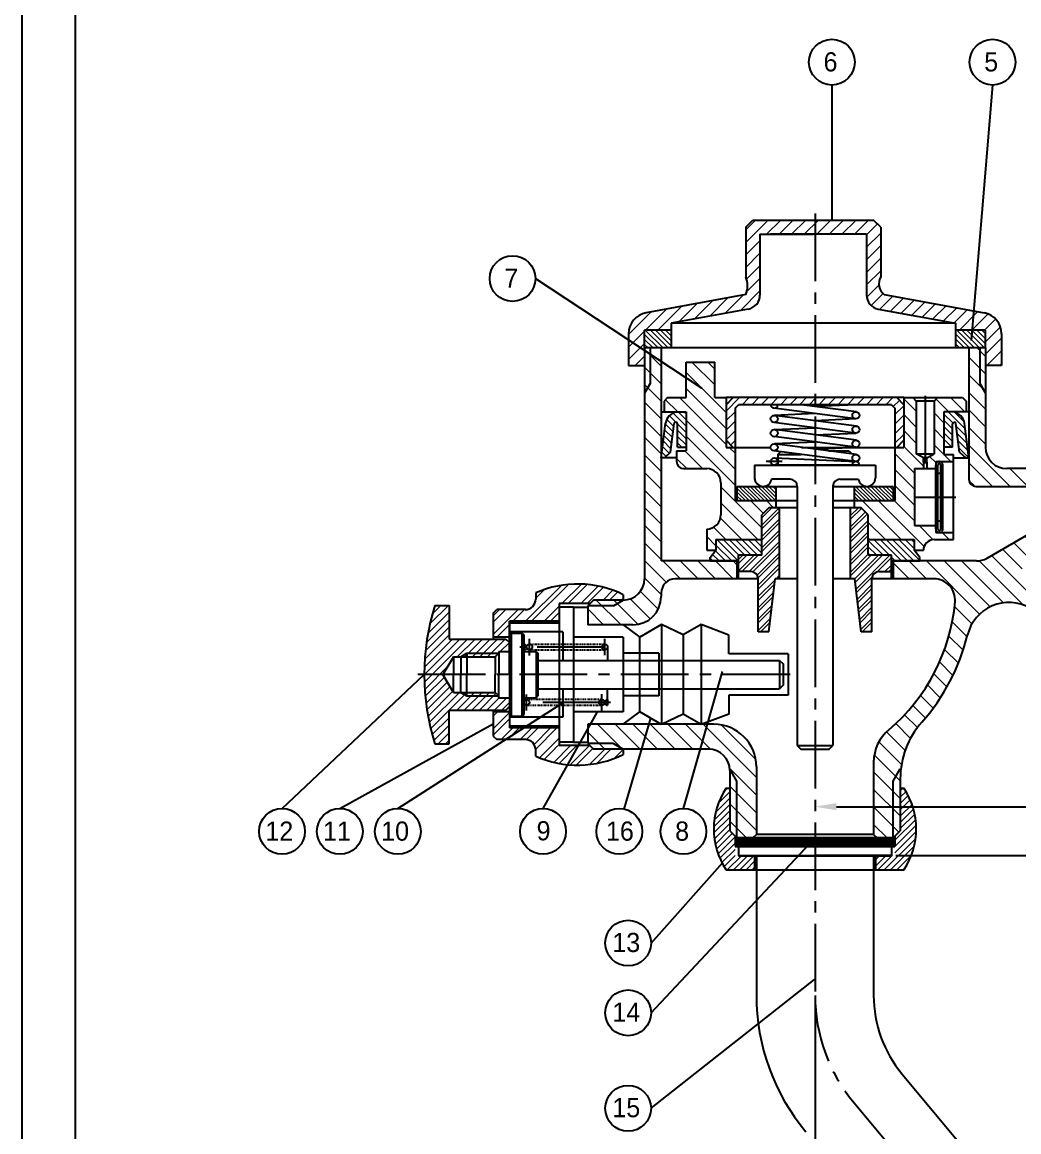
# Model space of a CAD drawing. Header units: millimetres. Extents: x 409 to 1480, y -88 to 334.
# Drawn here: x 1060.4 to 1200.7, y 94.2 to 250.5 of the extents above; entities that cross this region are included whole.
import ezdxf

# ---------------------------------------------------------------- set-up
doc = ezdxf.new("R2010")
doc.units = ezdxf.units.MM
doc.header["$LTSCALE"] = 0.5
for name, pattern in [('CENTER2', [28.575, 19.05, -3.175, 3.175, -3.175]), ('CENTERX2', [4, 2.5, -0.5, 0.5, -0.5]), ('PHANTOM', [2.5, 1.25, -0.25, 0.25, -0.25, 0.25, -0.25]), ('PHANTOM2', [1.25, 0.625, -0.125, 0.125, -0.125, 0.125, -0.125])]:
    doc.linetypes.add(name, pattern=pattern)
for name, color, linetype in [('2', 2, 'Continuous'), ('C', 1, 'CENTERX2'), ('CEN', 1, 'CENTER2'), ('DIM', 3, 'Continuous'), ('LINE', 3, 'Continuous'), ('P', 6, 'PHANTOM2'), ('PHANTOM', 3, 'PHANTOM')]:
    doc.layers.add(name, color=color, linetype=linetype)
doc.layers.add('Hatch', color=2, linetype='Continuous', lineweight=13)
doc.styles.get("Standard").update_dxf_attribs({"font": 'Gulim.ttf'})
doc.dimstyles.new('ISO-25', dxfattribs={"dimtxt": 2.5, "dimasz": 2.5, "dimexe": 1.25, "dimexo": 0.625, "dimtad": 1, "dimdec": 1, "dimtxsty": 'Standard', "dimcen": 0, "dimclrd": 2, "dimclre": 2, "dimclrt": 2, "dimadec": 0, "dimazin": 0, "dimtfac": 1, "dimtdec": 1, "dimtofl": 0, "dimtmove": 0, "dimatfit": 3, "dimfxl": 0, "dimarcsym": 0})

# ---------------------------------------------------------------- blocks, each defined once
blk = doc.blocks.new('*D13')
at = {"color": 2, "lineweight": -2}
for p, q in [((1183.41, 133.12), (1248.29, 133.12)), ((1247.04, 130.62), (1247.04, -4.39)), ((1210.91, -6.89), (1248.29, -6.89))]:
    blk.add_line(p, q, dxfattribs=at)
at = {"color": 2}
for points in [[(1246.62, 130.62), (1247.45, 130.62), (1247.04, 133.12)], [(1246.62, -4.39), (1247.45, -4.39), (1247.04, -6.89)]]:
    blk.add_solid(points, dxfattribs=at)
at = {"layer": 'Defpoints', "color": 0}
for p in [(1182.79, 133.12), (1210.29, -6.89), (1247.04, -6.89)]:
    blk.add_point(p, dxfattribs=at)
at = {"color": 2, "insert": (1245.13, 63.12), "char_height": 2.5, "attachment_point": 5, "rotation": 90}
blk.add_mtext('140', dxfattribs=at)
blk = doc.blocks.new('*D14')
at = {"color": 2, "lineweight": -2}
for p, q in [((1172.04, 112.81), (1172.04, -8.14)), ((1202.04, -6.27), (1202.04, -5.64)), ((1174.54, -6.89), (1199.54, -6.89))]:
    blk.add_line(p, q, dxfattribs=at)
at = {"color": 2}
for points in [[(1174.54, -6.48), (1174.54, -7.31), (1172.04, -6.89)], [(1199.54, -6.48), (1199.54, -7.31), (1202.04, -6.89)]]:
    blk.add_solid(points, dxfattribs=at)
at = {"layer": 'Defpoints', "color": 0}
for p in [(1172.04, 113.44), (1202.04, -6.89), (1202.04, -6.89)]:
    blk.add_point(p, dxfattribs=at)
at = {"color": 2, "insert": (1187.04, -4.99), "char_height": 2.5, "attachment_point": 5}
blk.add_mtext('30', dxfattribs=at)
blk = doc.blocks.new('ggrg55')
for p, q in [((1114.53, 129.67), (1112.53, 129.67)), ((1112.53, 129.67), (1112.53, 110.67)), ((1114.53, 129.67), (1114.53, 110.67)), ((1112.53, 127.42), (1105.53, 127.42)), ((1105.53, 127.42), (1105.53, 112.92)), ((1121.53, 125.42), (1114.53, 125.42)), ((1121.53, 125.42), (1121.53, 114.92)), ((1126.53, 123.17), (1121.53, 123.17)), ((1126.53, 123.17), (1126.53, 117.17)), ((1126.53, 117.17), (1121.53, 117.17)), ((1121.53, 114.92), (1114.53, 114.92)), ((1112.53, 112.92), (1105.53, 112.92)), ((1114.53, 110.67), (1112.53, 110.67))]:
    blk.add_line(p, q)

msp = doc.modelspace()

# ---------------------------------------------------------------- hatches: boundary and pattern name
h = msp.add_hatch()
h.set_pattern_fill('STEEL', color=5, scale=0.1, style=0)
h.set_pattern_definition([(45, (540.69503, -16.31776), (-0.2245064, 0.2245064), []), (45, (540.69503, -16.159), (-0.2245064, 0.2245064), [])])
h.paths.add_polyline_path([(1172.036, 134.402), (1172.036, 135.608), (1161.286, 135.608), (1160.786, 135.608), (1160.786, 134.408)])
h.paths.add_polyline_path([(1183.286, 134.396), (1183.286, 135.608), (1172.036, 135.608), (1172.036, 134.402)])
at = {"layer": 'Hatch'}
h = msp.add_hatch(dxfattribs=at)
h.set_pattern_fill('ANSI31', color=256, scale=10, style=0)
h.set_pattern_definition([(45, (1067.3694, -41.6247), (-0.8838835, 0.8838835), [])])
h.paths.add_polyline_path([(1162.644, 210.082, 0.3624646), (1164.286, 212.05), (1164.286, 220.608), (1171.786, 220.608), (1172.036, 220.608), (1172.036, 222.608), (1163.286, 222.608), (1162.286, 221.608), (1162.286, 214.608, -0.2), (1162.286, 212.108), (1148.25, 209.556, 0.3624646), (1145.786, 206.604), (1145.786, 202.108), (1148.036, 202.108), (1148.036, 204.608), (1148.036, 207.108), (1151.786, 207.108), (1151.786, 208.108)])
h.paths.add_polyline_path([(1181.786, 212.108, -0.3866069), (1181.286, 214.608), (1181.286, 221.608), (1180.286, 222.608), (1172.036, 222.608), (1172.036, 220.608), (1177.786, 220.608), (1179.286, 220.608), (1179.286, 212.05, 0.3624646), (1180.929, 210.082), (1191.786, 208.108), (1191.786, 207.108), (1196.036, 207.108), (1196.036, 204.608), (1196.036, 202.108), (1198.286, 202.108), (1198.286, 206.604, 0.3624646), (1195.823, 209.556)])
h = msp.add_hatch(dxfattribs=at)
h.set_pattern_fill('ANSI31', color=5, scale=4, angle=90, style=0)
h.set_pattern_definition([(135, (1067.3694, -41.6247), (-0.3535534, -0.3535534), [])])
h.paths.add_polyline_path([(1151.786, 204.608), (1151.786, 207.108), (1148.036, 207.108), (1148.036, 204.608)])
h.paths.add_polyline_path([(1191.786, 204.608), (1196.036, 204.608), (1196.036, 207.108), (1191.786, 207.108)])
h = msp.add_hatch(dxfattribs=at)
h.set_pattern_fill('ANSI31', color=2, scale=14, angle=90, style=0)
h.set_pattern_definition([(135, (1067.3694, -41.6247), (-1.237437, -1.237437), [])])
h.paths.add_polyline_path([(1148.836, 204.608), (1148.036, 204.608), (1148.036, 198.222), (1148.836, 199.608)], flags=16)
h.paths.add_polyline_path([(1150.386, 204.608), (1148.836, 204.608), (1148.836, 199.608), (1148.036, 198.222), (1148.036, 172.108, -0.4142136), (1145.036, 169.108), (1143.651, 168.308), (1140.036, 168.308), (1140.036, 165.608), (1146.386, 165.608, 0.4142136), (1150.386, 169.608), (1150.386, 170.108, -0.4142136), (1152.386, 172.108), (1161.036, 172.108), (1161.036, 174.308), (1161.036, 174.608), (1150.386, 174.608)])
h.paths.add_polyline_path([(1145.036, 169.108), (1140.836, 169.108), (1140.036, 168.308), (1143.651, 168.308)], flags=16)
h.paths.add_polyline_path([(1157.786, 151.608), (1140.036, 151.608), (1140.036, 148.908), (1143.651, 148.908), (1145.036, 148.108), (1157.036, 148.108, -0.3899693), (1160.026, 145.358), (1161.036, 143.608), (1161.036, 135.608), (1163.286, 135.608), (1163.786, 136.108), (1163.786, 145.608, 0.4142136)])
h.paths.add_polyline_path([(1143.651, 148.908), (1140.036, 148.908), (1140.836, 148.108), (1145.036, 148.108)], flags=16)
h.paths.add_polyline_path([(1161.036, 143.608), (1160.026, 145.358, -0.0208727), (1160.036, 145.108), (1160.036, 136.608), (1161.036, 135.608)], flags=16)
h.paths.add_polyline_path([(1184.036, 143.932, -0.1831517), (1187.051, 151.886, 0.1215643), (1193.5, 164.195, -0.4968168), (1202.279, 167.989, 0.2527259), (1230.78, 167.441, -0.1195351), (1233.529, 168.108), (1239.359, 168.108), (1241.036, 169.108), (1261.036, 169.108), (1261.036, 171.608), (1260.536, 172.108), (1256.036, 172.108, -0.4142136), (1255.536, 171.608), (1234.643, 171.608, 0.1392377), (1231.49, 170.712, -0.2836076), (1202.615, 170.693, -0.5679182), (1202.689, 175.845), (1208.51, 179.206, -0.1316525), (1210.01, 179.608), (1211.536, 179.608), (1211.536, 182.108), (1209.34, 182.108, 0.1316525), (1207.84, 181.706), (1196.242, 175.01, -0.1316525), (1194.742, 174.608), (1183.036, 174.608), (1183.036, 172.108), (1188.751, 172.108, -0.4393969), (1191.74, 168.853, -0.1988262), (1182.419, 150.849, 0.2210683), (1180.286, 146.262), (1180.286, 136.108), (1180.786, 135.608), (1183.036, 135.608), (1184.036, 136.608)])
h.paths.add_polyline_path([(1195.236, 204.608), (1193.686, 204.608), (1193.686, 186.108, 0.4142136), (1194.686, 185.108), (1202.536, 185.108, 0.2775459), (1207.836, 188.296), (1207.836, 195.395, -0.671638), (1208.536, 197.108), (1206.036, 197.108), (1205.536, 196.608), (1205.536, 190.608, -0.4142136), (1202.536, 187.608), (1199.036, 187.608, -0.4142136), (1196.036, 190.608), (1196.036, 198.222), (1195.236, 199.608)])
h.paths.add_polyline_path([(1196.036, 204.608), (1195.236, 204.608), (1195.236, 199.608), (1196.036, 198.222)])
h.paths.add_polyline_path([(1208.517, 190.627), (1208.036, 191.108), (1208.036, 195.108), (1208.536, 195.108), (1208.536, 195.109, -0.1964313), (1207.836, 195.395), (1207.836, 188.296, 0.1022707)])
h.paths.add_polyline_path([(1226.236, 195.395, -0.1964313), (1225.536, 195.109), (1225.536, 195.108), (1226.036, 195.108), (1226.036, 191.108), (1225.536, 190.608), (1225.536, 185.108, -0.018969), (1225.528, 184.881), (1226.236, 186.108)], flags=16)
h.paths.add_polyline_path([(1261.036, 188.108), (1241.036, 188.108), (1239.359, 189.108), (1232.536, 189.108, -0.4142136), (1228.536, 193.108), (1228.536, 196.608), (1228.036, 197.108), (1225.536, 197.108, -0.671638), (1226.236, 195.395), (1226.236, 186.108), (1225.528, 184.881, -0.3921633), (1222.536, 182.108), (1222.536, 179.608), (1224.036, 179.608, 0.3178372), (1229.693, 183.608, -0.3178372), (1232.522, 185.608), (1255.536, 185.608, -0.4142136), (1256.036, 185.108), (1260.536, 185.108), (1261.036, 185.608)])
h.paths.add_polyline_path([(1260.036, 189.108), (1239.359, 189.108), (1241.036, 188.108), (1261.036, 188.108)], flags=17)
h.paths.add_polyline_path([(1261.036, 169.108), (1241.036, 169.108), (1239.359, 168.108), (1260.036, 168.108)])
h = msp.add_hatch(dxfattribs=at)
h.set_pattern_fill('ANSI31', color=256, scale=0.5, angle=90, style=0)
h.set_pattern_definition([(135, (540.695, -16.3178), (-1.122532, -1.122532), [])])
h.paths.add_polyline_path([(1157.911, 197.608), (1157.911, 202.608), (1153.911, 202.608), (1153.911, 197.608), (1151.286, 197.608), (1150.786, 197.108), (1150.786, 195.608), (1150.833, 195.608), (1153.886, 195.608), (1153.886, 190.108), (1152.536, 190.108), (1152.536, 188.608, 0.4142136), (1153.536, 187.608), (1156.786, 187.608, -0.4142136), (1158.786, 185.608), (1158.786, 181.108, -0.4142136), (1156.786, 179.108), (1156.786, 176.108), (1158.086, 176.108), (1158.086, 177.608), (1164.536, 177.608), (1164.536, 181.108), (1165.536, 182.108), (1166.536, 182.108), (1166.536, 183.108), (1160.786, 183.108), (1160.786, 190.608), (1159.536, 190.608), (1159.536, 197.608)])
h.paths.add_polyline_path([(1186.036, 187.608), (1187.286, 187.608), (1187.286, 188.507), (1187.286, 189.108), (1186.286, 189.709), (1186.286, 197.108), (1185.786, 197.608), (1184.536, 197.608), (1184.536, 190.608), (1183.286, 190.608), (1183.286, 183.108), (1177.536, 183.108), (1177.536, 182.108), (1178.536, 182.108), (1179.536, 181.108), (1179.536, 177.608), (1185.986, 177.608), (1185.986, 176.108), (1187.286, 176.108, -0.4142136), (1188.786, 177.608), (1191.536, 177.608), (1191.536, 178.608), (1189.036, 178.608), (1189.036, 179.108), (1189.036, 179.608), (1186.036, 179.608)])
h.paths.add_polyline_path([(1190.186, 195.608), (1193.286, 195.608), (1193.286, 197.108), (1192.786, 197.608), (1189.286, 197.608), (1188.786, 197.108), (1188.786, 189.709), (1187.786, 189.108), (1187.786, 188.507), (1187.786, 187.608), (1189.036, 187.608), (1189.036, 188.108), (1189.036, 188.608), (1191.536, 188.608), (1191.536, 189.608), (1190.186, 189.608)])
h = msp.add_hatch(dxfattribs=at)
h.set_pattern_fill('ANSI31', color=256, scale=0.3, style=0)
h.set_pattern_definition([(45, (540.695, -16.3178), (-0.6735192, 0.6735192), [])])
h.paths.add_polyline_path([(1159.536, 191.608), (1160.536, 190.608), (1160.786, 190.608), (1160.786, 196.108), (1161.286, 196.608), (1172.036, 196.608), (1172.036, 197.608), (1160.536, 197.608), (1159.536, 196.608)])
h.paths.add_polyline_path([(1172.036, 197.608), (1172.036, 196.608), (1182.786, 196.608), (1183.286, 196.108), (1183.286, 190.608), (1183.536, 190.608), (1184.536, 191.608), (1184.536, 196.608), (1183.536, 197.608)])
h = msp.add_hatch(dxfattribs=at)
h.set_pattern_fill('ANSI31', color=5, scale=5, angle=90, style=0)
h.set_pattern_definition([(135, (1067.3694, -41.6247), (-0.4419417, -0.4419417), [])])
h.paths.add_polyline_path([(1153.886, 194.108), (1153.886, 195.608), (1152.536, 195.608, 0.3037131), (1150.984, 194.015), (1150.525, 190.277), (1151.713, 190.04), (1152.197, 193.971, -0.8322833), (1152.686, 193.923), (1152.686, 190.651), (1153.886, 190.651)])
h.paths.add_polyline_path([(1151.698, 189.916), (1151.713, 190.04), (1150.525, 190.277), (1150.386, 189.151), (1150.833, 189.151)])
h.paths.add_polyline_path([(1193.089, 194.015, 0.3037131), (1191.536, 195.608), (1190.186, 195.608), (1190.186, 190.651), (1191.386, 190.651), (1191.386, 193.923, -0.8322833), (1191.876, 193.971), (1192.375, 189.916), (1193.24, 189.151), (1193.686, 189.151)])
h = msp.add_hatch(dxfattribs=at)
h.set_pattern_fill('ANSI31', color=5, scale=3, angle=90, style=0)
h.set_pattern_definition([(135, (1082.75745, -25.3694), (-0.26516504, -0.26516504), [])])
h.paths.add_polyline_path([(1161.036, 185.108), (1161.036, 183.108), (1166.536, 183.108), (1166.536, 185.108)])
h.paths.add_polyline_path([(1183.036, 183.108), (1183.036, 185.108), (1177.536, 185.108), (1177.536, 183.108)])
h = msp.add_hatch(dxfattribs=at)
h.set_pattern_fill('ANSI32', color=256, scale=3, style=0)
h.set_pattern_definition([(45, (1067.3694, -41.6247), (-0.795495, 0.795495), []), (45, (1067.8997, -41.6247), (-0.795495, 0.795495), [])])
h.paths.add_polyline_path([(1177.036, 172.108), (1177.654, 172.108), (1178.536, 164.608), (1180.036, 164.608), (1180.036, 172.108, -0.4142136), (1181.036, 173.108), (1182.786, 173.108), (1182.786, 175.408), (1179.536, 175.408), (1179.536, 181.108), (1178.536, 182.108), (1177.036, 182.108)])
h.paths.add_polyline_path([(1164.536, 175.408), (1161.286, 175.408), (1161.286, 173.108), (1163.036, 173.108, -0.4142136), (1164.036, 172.108), (1164.036, 164.608), (1165.536, 164.608), (1166.419, 172.108), (1167.036, 172.108), (1167.036, 182.108), (1165.536, 182.108), (1164.536, 181.108)])
h = msp.add_hatch(dxfattribs=at)
h.set_pattern_fill('ANSI31', color=5, scale=5, angle=90, style=0)
h.set_pattern_definition([(135, (1082.75745, -25.3694), (-0.4419417, -0.4419417), [])])
h.paths.add_polyline_path([(1158.086, 177.608), (1158.086, 176.108), (1157.286, 175.108), (1157.286, 174.608), (1161.286, 174.608), (1161.286, 175.408), (1164.536, 175.408), (1164.536, 177.608)])
h.paths.add_polyline_path([(1179.536, 177.608), (1179.536, 175.408), (1182.786, 175.408), (1182.786, 174.608), (1186.786, 174.608), (1186.786, 175.108), (1185.986, 176.108), (1185.986, 177.608)])
h = msp.add_hatch(dxfattribs=at)
h.set_pattern_fill('ANSI32', color=256, scale=5, style=0)
h.set_pattern_definition([(45, (1069.3694, -41.6247), (-1.325825, 1.325825), []), (45, (1070.2533, -41.6247), (-1.325825, 1.325825), [])])
h.paths.add_polyline_path([(1136.036, 168.608), (1140.336, 168.608), (1140.836, 169.108), (1145.036, 169.108), (1145.036, 169.858, 0.2230519), (1132.736, 170.108), (1132.736, 169.249, -0.3826758), (1131.399, 167.758), (1127.236, 167.758), (1126.736, 167.258), (1126.736, 166.191), (1129.036, 165.65), (1129.036, 166.108), (1136.036, 166.108)])
h.paths.add_polyline_path([(1129.036, 165.65), (1126.736, 166.191), (1126.736, 163.858), (1129.036, 163.858)])
h.paths.add_polyline_path([(1129.036, 153.358), (1126.736, 153.358), (1126.736, 149.958), (1126.84, 149.855), (1130.074, 151.108), (1129.036, 151.108)])
h.paths.add_polyline_path([(1130.373, 151.108), (1130.074, 151.108), (1126.84, 149.855), (1127.236, 149.458), (1127.677, 149.458)])
h.paths.add_polyline_path([(1136.036, 151.108), (1130.373, 151.108), (1127.677, 149.458), (1131.399, 149.458, -0.3826758), (1132.736, 147.967), (1132.736, 147.108, 0.0119988), (1133.378, 146.841), (1136.036, 148.594)])
h.paths.add_polyline_path([(1141.073, 148.108), (1140.836, 148.108), (1140.339, 148.606), (1136.05, 148.604), (1133.378, 146.841, 0.1167387), (1139.982, 145.922)])
h.paths.add_polyline_path([(1145.036, 148.108), (1141.073, 148.108), (1139.982, 145.922, 0.0915026), (1145.036, 147.358)])
h = msp.add_hatch(dxfattribs=at)
h.set_pattern_fill('ANSI31', color=256, scale=6, style=0)
h.set_pattern_definition([(45, (1084.75745, -25.3694), (-0.53033, 0.53033), [])])
h.paths.add_polyline_path([(1120.536, 163.608), (1120.536, 168.358), (1118.533, 168.358, 0.0763208), (1117.036, 158.608), (1119.668, 158.608), (1121.17, 161.108), (1122.17, 161.108), (1123.036, 161.608), (1127.536, 161.608), (1127.536, 161.858), (1129.036, 161.858), (1129.036, 163.108), (1128.536, 163.608)])
h.paths.add_polyline_path([(1120.536, 153.608), (1128.536, 153.608), (1129.036, 154.108), (1129.036, 155.358), (1127.536, 155.358), (1127.536, 155.608), (1123.036, 155.608), (1122.17, 156.108), (1121.17, 156.108), (1119.668, 158.608), (1117.036, 158.608, 0.0763208), (1118.533, 148.858), (1120.536, 148.858)])
h.paths.add_polyline_path([(1123.036, 155.608), (1123.036, 156.108), (1122.17, 156.108)], flags=16)
h.paths.add_polyline_path([(1127.536, 155.608), (1127.036, 156.108), (1123.036, 156.108), (1123.036, 155.608)], flags=16)
h.paths.add_polyline_path([(1123.036, 161.608), (1123.036, 161.108), (1127.036, 161.108), (1127.536, 161.608)], flags=16)
h.paths.add_polyline_path([(1123.036, 161.608), (1122.17, 161.108), (1123.036, 161.108)], flags=16)
h = msp.add_hatch(dxfattribs=at)
h.set_pattern_fill('ANSI31', color=256, scale=5, style=0)
h.set_pattern_definition([(45, (1067.3694, -41.6247), (-0.4419417, 0.4419417), [])])
h.paths.add_polyline_path([(1160.036, 142.623), (1159.536, 142.623, 0.2862217), (1159.172, 131.707), (1160.958, 133.123), (1160.786, 133.123), (1160.786, 135.858), (1160.036, 136.608)])
h.paths.add_polyline_path([(1163.536, 133.108), (1161.286, 133.108), (1161.286, 133.123), (1160.958, 133.123), (1159.172, 131.707, 0.0166736), (1159.536, 131.123), (1163.536, 131.123)])
h.paths.add_polyline_path([(1185.799, 140.009), (1184.036, 140.009), (1184.036, 136.608), (1183.286, 135.858), (1183.286, 133.123), (1182.786, 133.123), (1182.786, 133.108), (1180.536, 133.108), (1180.536, 131.123), (1184.536, 131.123, 0.2287605)])
h.paths.add_polyline_path([(1184.536, 142.623), (1184.036, 142.623), (1184.036, 140.009), (1185.799, 140.009, 0.0706673)])

# ---------------------------------------------------------------- linework, layer by layer
for p, q in [((1162.286, 221.608), (1163.286, 222.608)), ((1163.286, 222.608), (1180.286, 222.608)), ((1181.286, 221.608), (1180.286, 222.608)), ((1162.286, 221.608), (1162.286, 214.608)), ((1164.286, 220.608), (1164.286, 212.05)), ((1164.286, 220.608), (1171.786, 220.608)), ((1177.786, 220.608), (1165.786, 220.608)), ((1179.286, 220.608), (1171.786, 220.608)), ((1179.286, 220.608), (1179.286, 212.05)), ((1181.286, 221.608), (1181.286, 214.608)), ((1162.286, 212.108), (1148.25, 209.556)), ((1181.786, 212.108), (1195.823, 209.556)), ((1162.644, 210.082), (1151.786, 208.108)), ((1180.929, 210.082), (1191.786, 208.108)), ((1191.786, 208.108), (1151.786, 208.108)), ((1151.786, 208.108), (1151.786, 207.108)), ((1191.786, 208.108), (1191.786, 207.108)), ((1145.786, 206.604), (1145.786, 202.108)), ((1151.786, 207.108), (1148.036, 207.108)), ((1148.036, 204.608), (1148.036, 207.108)), ((1151.786, 207.108), (1151.786, 204.608)), ((1196.036, 207.108), (1191.786, 207.108)), ((1191.786, 207.108), (1191.786, 204.608)), ((1196.036, 204.608), (1196.036, 207.108)), ((1198.286, 206.604), (1198.286, 202.108)), ((1148.036, 204.608), (1148.036, 172.108)), ((1196.036, 204.608), (1148.036, 204.608)), ((1196.036, 204.608), (1196.036, 190.608)), ((1145.786, 202.108), (1148.036, 202.108)), ((1153.911, 202.608), (1157.911, 202.608)), ((1153.911, 197.608), (1153.911, 202.608)), ((1157.911, 197.608), (1157.911, 202.608)), ((1198.286, 202.108), (1196.036, 202.108)), ((1151.286, 197.608), (1150.786, 197.108)), ((1150.786, 197.108), (1150.786, 195.608)), ((1151.286, 197.608), (1153.911, 197.608)), ((1157.911, 197.608), (1159.536, 197.608)), ((1159.536, 197.608), (1159.536, 190.608)), ((1184.536, 197.608), (1159.536, 197.608)), ((1160.536, 197.608), (1159.536, 196.608)), ((1183.536, 197.608), (1184.536, 196.608)), ((1184.536, 197.608), (1192.786, 197.608)), ((1184.536, 197.608), (1184.536, 190.608)), ((1185.786, 197.608), (1186.286, 197.108)), ((1186.286, 197.108), (1186.286, 189.709)), ((1188.786, 197.108), (1186.286, 197.108)), ((1189.286, 197.608), (1188.786, 197.108)), ((1188.786, 197.108), (1188.786, 189.709)), ((1192.786, 197.608), (1193.286, 197.108)), ((1193.286, 197.108), (1193.286, 195.608)), ((1150.386, 195.608), (1150.833, 195.608)), ((1150.786, 195.608), (1153.886, 195.608)), ((1153.886, 195.608), (1153.886, 190.108)), ((1160.786, 196.108), (1161.286, 196.608)), ((1160.786, 196.108), (1160.786, 190.608)), ((1182.786, 196.608), (1161.286, 196.608)), ((1177.722, 194.612), (1166.222, 196.112)), ((1172.052, 195.352), (1166.351, 195.104)), ((1177.851, 195.604), (1170.152, 196.608)), ((1177.786, 196.608), (1172.073, 196.357)), ((1182.786, 196.608), (1183.286, 196.108)), ((1183.286, 196.108), (1183.286, 190.608)), ((1190.186, 195.608), (1190.186, 189.608)), ((1193.286, 195.608), (1190.186, 195.608)), ((1193.686, 195.608), (1193.24, 195.608)), ((1150.386, 189.151), (1150.984, 194.015)), ((1151.698, 189.916), (1152.197, 193.971)), ((1152.686, 190.651), (1152.686, 193.923)), ((1153.886, 194.108), (1153.886, 190.108)), ((1177.722, 192.612), (1166.222, 194.112)), ((1177.851, 193.604), (1166.351, 195.104)), ((1177.786, 194.608), (1172.061, 194.359)), ((1191.386, 190.651), (1191.386, 193.923)), ((1192.375, 189.916), (1191.876, 193.971)), ((1193.686, 189.151), (1193.089, 194.015)), ((1166.351, 193.104), (1172.052, 193.352)), ((1177.851, 191.604), (1166.351, 193.104)), ((1172.073, 192.357), (1177.786, 192.608)), ((1152.686, 190.651), (1153.886, 190.651)), ((1160.536, 190.608), (1159.536, 191.608)), ((1177.722, 190.612), (1166.222, 192.112)), ((1172.032, 191.354), (1166.351, 191.104)), ((1177.851, 189.604), (1166.351, 191.104)), ((1183.536, 190.608), (1184.536, 191.608)), ((1191.386, 190.651), (1190.186, 190.651)), ((1152.536, 189.151), (1150.386, 189.151)), ((1151.698, 189.916), (1150.833, 189.151)), ((1152.536, 190.108), (1153.886, 190.108)), ((1152.536, 190.108), (1152.536, 188.608)), ((1159.536, 190.608), (1165.786, 190.608)), ((1160.786, 190.608), (1160.786, 183.108)), ((1177.722, 188.612), (1166.222, 190.112)), ((1166.308, 189.108), (1177.808, 188.608)), ((1166.786, 189.608), (1167.167, 189.989)), ((1166.786, 189.608), (1170.087, 189.608)), ((1166.786, 189.608), (1166.786, 188.108)), ((1170.152, 190.608), (1184.536, 190.608)), ((1172.053, 190.36), (1177.722, 190.612)), ((1173.986, 190.108), (1176.786, 190.108)), ((1176.786, 190.108), (1177.207, 189.688)), ((1183.286, 190.608), (1183.286, 183.108)), ((1187.286, 189.108), (1186.286, 189.709)), ((1186.286, 189.709), (1188.786, 189.709)), ((1187.786, 189.108), (1187.286, 189.108)), ((1187.286, 188.507), (1187.286, 189.108)), ((1187.786, 189.108), (1188.786, 189.709)), ((1187.786, 188.507), (1187.786, 189.108)), ((1190.186, 189.608), (1191.536, 189.608)), ((1191.536, 177.608), (1191.536, 189.608)), ((1191.536, 189.151), (1193.686, 189.151)), ((1192.375, 189.916), (1193.24, 189.151)), ((1153.536, 187.608), (1156.786, 187.608)), ((1163.536, 188.108), (1180.536, 188.108)), ((1163.536, 188.108), (1163.536, 186.108)), ((1166.286, 188.108), (1178.286, 188.108)), ((1177.786, 188.108), (1166.286, 188.108)), ((1177.286, 188.669), (1177.286, 188.108)), ((1178.286, 188.108), (1177.786, 188.108)), ((1180.536, 188.108), (1180.536, 186.308)), ((1186.036, 187.608), (1189.036, 187.608)), ((1186.036, 187.608), (1186.036, 179.608)), ((1187.286, 188.507), (1187.286, 187.608)), ((1187.786, 188.507), (1187.786, 187.608)), ((1189.036, 188.608), (1191.536, 188.608)), ((1189.036, 188.608), (1189.036, 188.108)), ((1202.536, 187.608), (1199.036, 187.608)), ((1163.553, 186.108), (1163.536, 186.108)), ((1163.536, 186.108), (1163.553, 186.108)), ((1168.536, 186.108), (1165.92, 186.108)), ((1175.536, 186.108), (1178.153, 186.108)), ((1180.52, 186.108), (1180.536, 186.108)), ((1158.786, 185.608), (1158.786, 181.108)), ((1161.036, 185.108), (1169.536, 185.108)), ((1161.036, 185.108), (1161.036, 183.108)), ((1166.536, 185.108), (1166.536, 183.108)), ((1169.536, 185.108), (1169.536, 148.608)), ((1174.536, 185.108), (1174.536, 148.608)), ((1174.536, 185.108), (1183.036, 185.108)), ((1177.536, 185.108), (1177.536, 183.108)), ((1183.036, 185.108), (1183.036, 183.108)), ((1194.686, 185.108), (1202.536, 185.108)), ((1160.786, 183.108), (1166.536, 183.108)), ((1161.036, 183.108), (1169.536, 183.108)), ((1166.536, 183.108), (1166.536, 182.108)), ((1174.536, 183.108), (1183.036, 183.108)), ((1177.536, 183.108), (1183.286, 183.108)), ((1177.536, 183.108), (1177.536, 182.108)), ((1165.536, 182.108), (1164.536, 181.108)), ((1169.536, 182.108), (1165.536, 182.108)), ((1167.036, 172.108), (1167.036, 182.108)), ((1178.536, 182.108), (1174.536, 182.108)), ((1177.036, 172.108), (1177.036, 182.108)), ((1179.536, 181.108), (1178.536, 182.108)), ((1196.242, 175.01), (1207.84, 181.706)), ((1164.536, 175.408), (1164.536, 181.108)), ((1179.536, 175.408), (1179.536, 181.108)), ((1156.786, 179.108), (1156.786, 176.108)), ((1156.786, 179.108), (1156.786, 179.108)), ((1186.036, 179.608), (1189.036, 179.608)), ((1189.036, 179.108), (1189.036, 178.608)), ((1189.036, 178.608), (1191.536, 178.608)), ((1158.086, 177.608), (1164.536, 177.608)), ((1158.086, 177.608), (1158.086, 176.108)), ((1164.536, 175.408), (1164.536, 177.608)), ((1179.536, 177.608), (1185.986, 177.608)), ((1179.536, 175.408), (1179.536, 177.608)), ((1185.986, 177.608), (1185.986, 176.108)), ((1188.786, 177.608), (1191.536, 177.608)), ((1156.786, 176.108), (1158.086, 176.108)), ((1157.286, 175.108), (1158.086, 176.108)), ((1157.286, 174.608), (1157.286, 175.108)), ((1164.536, 175.408), (1161.286, 175.408)), ((1161.286, 172.108), (1161.286, 175.408)), ((1182.786, 175.408), (1179.536, 175.408)), ((1182.786, 172.108), (1182.786, 175.408)), ((1185.986, 176.108), (1187.286, 176.108)), ((1186.786, 175.108), (1185.986, 176.108)), ((1186.786, 174.608), (1186.786, 175.108)), ((1187.286, 176.108), (1187.286, 176.108)), ((1161.286, 174.608), (1150.386, 174.608)), ((1157.286, 174.608), (1161.286, 174.608)), ((1161.036, 174.608), (1161.036, 172.108)), ((1161.036, 174.308), (1161.036, 172.108)), ((1194.742, 174.608), (1182.786, 174.608)), ((1182.786, 174.608), (1186.786, 174.608)), ((1183.036, 174.608), (1183.036, 172.108)), ((1183.036, 174.308), (1183.036, 172.108)), ((1164.036, 172.108), (1152.386, 172.108)), ((1163.036, 173.108), (1161.286, 173.108)), ((1164.036, 164.608), (1164.036, 172.108)), ((1165.536, 164.608), (1166.419, 172.108)), ((1169.536, 172.108), (1166.419, 172.108)), ((1177.654, 172.108), (1174.536, 172.108)), ((1178.536, 164.608), (1177.654, 172.108)), ((1188.751, 172.108), (1180.036, 172.108)), ((1180.036, 164.608), (1180.036, 172.108)), ((1181.036, 173.108), (1182.786, 173.108)), ((1132.736, 170.108), (1132.736, 169.249)), ((1145.036, 169.858), (1145.036, 169.108)), ((1118.533, 168.358), (1120.536, 168.358)), ((1120.536, 168.358), (1120.536, 163.608)), ((1126.736, 167.258), (1127.236, 167.758)), ((1126.736, 167.258), (1126.736, 163.608)), ((1131.399, 167.758), (1127.236, 167.758)), ((1136.036, 168.608), (1136.036, 166.108)), ((1140.336, 168.608), (1136.036, 168.608)), ((1136.036, 166.108), (1129.036, 166.108)), ((1129.036, 158.608), (1129.036, 166.108)), ((1136.536, 164.608), (1129.036, 164.608)), ((1129.286, 164.458), (1129.036, 164.208)), ((1129.286, 164.458), (1129.286, 152.758)), ((1129.286, 164.458), (1130.786, 164.458)), ((1130.786, 164.458), (1130.786, 152.758)), ((1130.786, 164.458), (1131.036, 164.208)), ((1131.036, 164.208), (1131.036, 153.008)), ((1136.536, 164.608), (1136.536, 160.608)), ((1165.536, 164.608), (1164.036, 164.608)), ((1180.036, 164.608), (1178.536, 164.608)), ((1120.536, 163.608), (1128.536, 163.608)), ((1129.036, 163.858), (1126.736, 163.858)), ((1128.536, 163.608), (1129.036, 163.108)), ((1121.17, 161.108), (1119.668, 158.608)), ((1121.17, 161.108), (1127.036, 161.108)), ((1121.17, 161.108), (1121.17, 158.608)), ((1122.17, 161.108), (1122.17, 158.608)), ((1127.536, 161.608), (1127.036, 161.108)), ((1127.036, 161.108), (1127.036, 158.608)), ((1127.536, 161.858), (1127.536, 158.608)), ((1127.536, 161.858), (1129.036, 161.858)), ((1131.036, 161.858), (1132.786, 161.858)), ((1132.786, 161.858), (1132.786, 155.358)), ((1132.786, 161.858), (1133.036, 161.608)), ((1133.036, 161.608), (1133.036, 155.608)), ((1142.836, 162.49), (1142.836, 160.608)), ((1133.036, 160.608), (1167.036, 160.608)), ((1167.036, 160.608), (1167.536, 160.108)), ((1167.036, 160.608), (1167.036, 156.608)), ((1167.536, 160.108), (1167.536, 157.108)), ((1121.17, 156.108), (1119.668, 158.608)), ((1121.17, 156.108), (1121.17, 158.608)), ((1122.17, 156.108), (1122.17, 158.608)), ((1127.036, 156.108), (1127.036, 158.608)), ((1127.536, 155.358), (1127.536, 158.608)), ((1129.036, 158.608), (1129.036, 151.108)), ((1133.036, 156.608), (1167.036, 156.608)), ((1136.536, 156.608), (1136.536, 152.608)), ((1142.836, 154.29), (1142.836, 156.608)), ((1167.536, 157.108), (1167.036, 156.608)), ((1121.17, 156.108), (1127.036, 156.108)), ((1127.536, 155.608), (1127.036, 156.108)), ((1127.536, 155.358), (1129.036, 155.358)), ((1131.036, 155.358), (1132.786, 155.358)), ((1133.036, 155.608), (1132.786, 155.358)), ((1142.836, 155.09), (1142.836, 154.29)), ((1120.536, 153.608), (1128.536, 153.608)), ((1120.536, 148.858), (1120.536, 153.608)), ((1126.736, 153.608), (1126.736, 149.958)), ((1129.036, 153.358), (1126.736, 153.358)), ((1128.536, 153.608), (1129.036, 154.108)), ((1129.286, 152.758), (1129.036, 153.008)), ((1136.536, 152.608), (1129.036, 152.608)), ((1129.286, 152.758), (1130.786, 152.758)), ((1131.036, 153.008), (1130.786, 152.758)), ((1136.036, 151.358), (1129.036, 151.358)), ((1136.036, 151.108), (1129.036, 151.108)), ((1136.036, 151.358), (1136.036, 148.604)), ((1118.533, 148.858), (1120.536, 148.858)), ((1126.736, 149.958), (1127.236, 149.458)), ((1131.399, 149.458), (1127.236, 149.458)), ((1140.339, 148.606), (1136.036, 148.604)), ((1169.536, 148.608), (1174.536, 148.608)), ((1169.536, 148.608), (1170.036, 148.108)), ((1174.036, 148.108), (1174.536, 148.608)), ((1132.736, 147.108), (1132.736, 147.967)), ((1145.036, 148.108), (1145.036, 147.358)), ((1170.036, 148.108), (1174.036, 148.108)), ((1163.786, 145.608), (1163.786, 136.108)), ((1180.286, 146.262), (1180.286, 136.108)), ((1160.036, 145.108), (1160.036, 136.608)), ((1184.036, 143.932), (1184.036, 136.608)), ((1159.536, 142.623), (1160.036, 142.623)), ((1160.036, 142.608), (1160.036, 136.608)), ((1184.036, 142.623), (1184.536, 142.623)), ((1184.036, 142.608), (1184.036, 136.608)), ((1160.036, 136.608), (1161.036, 135.608)), ((1160.036, 136.608), (1161.036, 135.608)), ((1163.786, 136.108), (1163.286, 135.608)), ((1180.286, 136.108), (1163.786, 136.108)), ((1180.286, 136.108), (1180.786, 135.608)), ((1183.036, 135.608), (1184.036, 136.608)), ((1183.036, 135.608), (1184.036, 136.608)), ((1160.786, 135.858), (1160.786, 134.408)), ((1183.286, 135.608), (1160.786, 135.608)), ((1160.786, 135.608), (1161.286, 135.608)), ((1160.786, 134.408), (1183.286, 134.396)), ((1161.286, 135.608), (1182.786, 135.608)), ((1161.286, 134.408), (1161.286, 133.108)), ((1182.786, 135.608), (1183.036, 135.608)), ((1182.786, 134.397), (1182.786, 133.108)), ((1183.286, 135.858), (1183.286, 134.396)), ((1161.286, 133.123), (1172.036, 133.123)), ((1161.286, 133.108), (1182.786, 133.108)), ((1163.536, 133.123), (1163.536, 131.123)), ((1163.786, 133.123), (1163.786, 113.438)), ((1163.786, 133.108), (1163.786, 126.56)), ((1182.786, 133.123), (1172.036, 133.123)), ((1180.286, 133.123), (1180.286, 128.72)), ((1180.286, 133.108), (1180.286, 113.438)), ((1180.536, 133.123), (1180.536, 131.123)), ((1159.536, 131.123), (1184.536, 131.123)), ((1184.3, 102.359), (1203.327, 79.54))]:
    msp.add_line(p, q)
at = {"color": 7}
for p, q in [((1150.386, 204.608), (1150.386, 174.608)), ((1193.686, 204.608), (1193.686, 186.108)), ((1140.836, 169.108), (1140.036, 168.308)), ((1145.036, 169.108), (1140.836, 169.108)), ((1150.386, 170.108), (1150.386, 169.608)), ((1140.036, 168.308), (1140.036, 165.608)), ((1140.036, 167.858), (1140.036, 165.608)), ((1146.386, 165.608), (1140.036, 165.608)), ((1157.786, 151.608), (1140.036, 151.608)), ((1140.036, 151.608), (1140.036, 148.908)), ((1140.036, 151.608), (1140.036, 149.358)), ((1140.036, 148.908), (1140.836, 148.108)), ((1157.036, 148.108), (1140.836, 148.108))]:
    msp.add_line(p, q, dxfattribs=at)
for points in [[(1060.444, 262.247), (1480.444, 262.247), (1480.444, -34.753), (1060.444, -34.753)], [(1067.944, 254.747), (1472.944, 254.747), (1472.944, -27.253), (1067.944, -27.253)]]:
    msp.add_lwpolyline(points, close=True)
for centre, radius in [((1177.786, 195.108), 0.5), ((1166.286, 194.608), 0.5), ((1166.286, 192.608), 0.5), ((1177.786, 193.108), 0.5), ((1166.286, 190.608), 0.5), ((1177.786, 191.108), 0.5), ((1166.286, 188.608), 0.5), ((1177.786, 189.108), 0.5), ((1131.836, 162.49), 0.4), ((1142.436, 162.49), 0.4), ((1131.436, 154.69), 0.4), ((1142.036, 154.69), 0.4)]:
    msp.add_circle(centre, radius)
for centre, radius, start, end in [((1159.286, 213.358), 3.25, 337.38014, 22.61986), ((1182.911, 213.633), 1.895, 149.03624, 233.58362), ((1162.286, 212.05), 2, 280.30485, 0), ((1181.286, 212.05), 2, 180, 259.69515), ((1148.786, 206.604), 3, 100.30485, 180), ((1195.286, 206.604), 3, 0, 79.69515), ((1152.951, 193.651), 2, 101.96319, 169.54009), ((1166.286, 196.608), 0.5, 180, 0), ((1191.122, 193.651), 2, 10.45991, 78.03681), ((1152.437, 193.902), 0.25, 4.83042, 163.9106), ((1191.636, 193.902), 0.25, 16.0894, 175.16958), ((1199.036, 190.608), 3, 180, 270), ((1153.536, 188.608), 1, 180, 270), ((1156.786, 185.608), 2, 0, 90), ((1177.786, 188.108), 0.5, 0, 180), ((1164.736, 186.308), 1.2, 180, 270), ((1164.736, 186.308), 1.2, 270, 350.40593), ((1168.536, 185.108), 1, 0, 90), ((1175.536, 185.108), 1, 90, 180), ((1179.336, 186.308), 1.2, 189.59407, 270), ((1179.336, 186.308), 1.2, 270, 0), ((1194.686, 186.108), 1, 180, 270), ((1156.786, 181.108), 2, 270, 0), ((1188.786, 176.108), 1.5, 90, 180), ((1194.742, 177.608), 3, 270, 300), ((1145.036, 172.108), 3, 270, 0), ((1152.386, 170.108), 2, 90, 180), ((1163.036, 172.108), 1, 0, 90), ((1181.036, 172.108), 1, 90, 180), ((1188.751, 169.108), 3, 355.11786, 90), ((1138.62, 156.883), 14.475, 63.68741, 113.98381), ((1131.236, 169.249), 1.5, 270, 0), ((1165.336, 171.108), 26.5, 310.13684, 355.11786), ((1199.328, 162.765), 6, 60.53346, 166.2093), ((1149.536, 158.608), 32.5, 162.5424, 197.4576), ((1165.336, 171.108), 29, 318.48485, 346.2093), ((1131.036, 162.49), 0.4, 270, 90), ((1142.836, 154.69), 0.4, 90, 270), ((1157.786, 145.608), 6, 0, 90), ((1196.036, 143.932), 12, 138.48485, 180), ((1186.286, 146.262), 6, 130.13684, 180), ((1131.236, 147.967), 1.5, 0, 90), ((1138.62, 160.333), 14.475, 246.01619, 296.31259), ((1157.036, 145.108), 3, 0, 90), ((1168.108, 136.873), 10.321, 146.14497, 213.85503), ((1175.965, 136.873), 10.321, 326.14497, 33.85503), ((1193.786, 113.438), 30, 180, 219.82323), ((1197.586, 113.438), 17.3, 180, 219.82323)]:
    msp.add_arc(centre, radius, start, end)
msp.add_arc((1146.386, 169.608), 4, 270, 0, dxfattribs=at)
at = {"layer": '2'}
for p, q in [((1174.405, 241.628), (1174.405, 222.608)), ((1197.021, 241.628), (1194.025, 205.646)), ((1132.686, 214.375), (1156.125, 198.957)), ((1097.023, 139.749), (1117.036, 158.608)), ((1153.513, 139.749), (1159.003, 159.038)), ((1113.32, 139.749), (1136.536, 154.608)), ((1133.75, 139.749), (1141.422, 153.358)), ((1105.149, 139.749), (1126.736, 151.691)), ((1145.186, 139.672), (1148.915, 152.454)), ((1148.95, 110.98), (1172.036, 135.608)), ((1148.95, 120.8), (1159.045, 132.142)), ((1148.95, 97.536), (1171.947, 115.659))]:
    msp.add_line(p, q, dxfattribs=at)
at = {"layer": '2', "color": 0}
for p, q in [((1138.036, 168.108), (1140.036, 168.108)), ((1150.431, 165.657), (1147.398, 163.867)), ((1153.462, 164.192), (1150.431, 165.657)), ((1150.431, 165.657), (1150.431, 151.559)), ((1156.003, 165.657), (1153.462, 164.192)), ((1159.914, 164.159), (1156.003, 165.657)), ((1156.003, 165.657), (1156.003, 151.559)), ((1145.036, 165.608), (1147.398, 163.867)), ((1153.462, 164.192), (1153.462, 153.024)), ((1159.914, 161.527), (1159.914, 164.159)), ((1147.398, 153.349), (1147.398, 163.867)), ((1168.252, 161.527), (1159.914, 161.527)), ((1168.252, 161.527), (1168.252, 155.689)), ((1159.914, 155.689), (1159.914, 153.057)), ((1168.252, 155.689), (1159.914, 155.689)), ((1145.036, 151.608), (1147.398, 153.349)), ((1150.431, 151.559), (1147.398, 153.349)), ((1153.462, 153.024), (1150.431, 151.559)), ((1156.003, 151.559), (1153.462, 153.024)), ((1159.914, 153.057), (1156.003, 151.559)), ((1138.036, 149.108), (1140.036, 149.108))]:
    msp.add_line(p, q, dxfattribs=at)
at = {"layer": 'C', "linetype": 'CENTER2'}
for p, q in [((1172.036, 223.525), (1172.036, 113.438)), ((1168.529, 158.608), (1115.179, 158.608)), ((1177.523, 98.292), (1196.55, 75.474))]:
    msp.add_line(p, q, dxfattribs=at)
msp.add_arc((1195.686, 113.438), 23.65, 180, 219.82323, dxfattribs=at)
at = {"layer": 'CEN', "linetype": 'CENTER2'}
for p, q in [((1187.536, 197.877), (1187.536, 187.389)), ((1185.947, 183.608), (1191.833, 183.608))]:
    msp.add_line(p, q, dxfattribs=at)
at = {"layer": 'CEN'}
for p, q in [((1167.412, 188.608), (1165.161, 188.608)), ((1131.836, 161.309), (1131.836, 163.643)), ((1142.436, 161.323), (1142.436, 163.657)), ((1142.436, 162.49), (1130.48, 162.49)), ((1131.436, 153.543), (1131.436, 155.814)), ((1143.244, 154.69), (1133.274, 154.69)), ((1142.036, 153.523), (1142.036, 155.857))]:
    msp.add_line(p, q, dxfattribs=at)
at = {"layer": 'Defpoints', "color": 0, "linetype": 'ByBlock'}
for p in [(1166.786, 220.608), (1164.286, 212.05), (1179.286, 212.05), (1146.955, 208.98), (1152.536, 190.108), (1159.536, 190.608), (1159.536, 190.608), (1160.786, 189.886), (1184.536, 190.608), (1187.286, 189.108), (1187.786, 189.108), (1166.786, 188.608), (1187.286, 187.608), (1187.786, 187.608), (1165.92, 186.108), (1161.036, 185.108), (1183.036, 185.108), (1183.036, 185.108), (1186.036, 184.513), (1183.036, 183.108), (1167.036, 181.308), (1156.786, 179.108), (1185.936, 177.608), (1156.786, 176.108), (1158.086, 176.108), (1185.986, 176.108), (1186.786, 175.108), (1150.386, 174.608), (1186.786, 174.612), (1161.286, 173.108), (1117.299, 162.729), (1129.036, 163.108), (1117.205, 161.913), (1127.536, 161.858), (1129.013, 161.858), (1155.036, 156.508), (1127.536, 155.358), (1133.036, 155.608), (1126.736, 153.358), (1131.036, 153.008), (1161.036, 135.608), (1161.036, 135.608)]:
    msp.add_point(p, dxfattribs=at)
at = {"layer": 'DIM', "color": 2, "linetype": 'ByBlock'}
msp.add_line((1175.036, 140.009), (1244.036, 140.009), dxfattribs=at)
at = {"layer": 'DIM', "color": 2}
for centre in [(1174.405, 244.85), (1197.021, 244.85), (1129.464, 214.375), (1097.023, 136.527), (1105.149, 136.527), (1113.32, 136.527), (1133.75, 136.527), (1144.485, 136.527), (1153.513, 136.527), (1145.728, 120.8), (1145.728, 110.98), (1145.728, 97.536)]:
    msp.add_circle(centre, 3.222, dxfattribs=at)
at = {"layer": 'DIM', "color": 2, "linetype": 'ByBlock'}
msp.add_solid([(1175.036, 140.509), (1175.036, 139.509), (1172.036, 140.009)], dxfattribs=at)
at = {"layer": 'LINE'}
for p, q in [((1148.836, 204.608), (1148.836, 199.608)), ((1195.236, 204.608), (1195.236, 199.608)), ((1148.836, 199.608), (1148.036, 198.222)), ((1195.236, 199.608), (1196.036, 198.222)), ((1143.651, 168.308), (1145.036, 169.108)), ((1143.651, 168.308), (1140.036, 168.308)), ((1122.17, 161.108), (1123.036, 161.608)), ((1123.036, 161.608), (1127.536, 161.608)), ((1123.036, 161.608), (1123.036, 158.608)), ((1123.036, 155.608), (1123.036, 158.608)), ((1122.17, 156.108), (1123.036, 155.608)), ((1123.036, 155.608), (1127.536, 155.608)), ((1143.651, 148.908), (1140.036, 148.908)), ((1143.651, 148.908), (1145.036, 148.108)), ((1161.036, 143.608), (1160.036, 145.34)), ((1183.036, 143.608), (1184.036, 145.34)), ((1161.036, 135.608), (1161.036, 143.608)), ((1183.036, 135.608), (1183.036, 143.608))]:
    msp.add_line(p, q, dxfattribs=at)
at = {"layer": 'P'}
for p, q in [((1131.836, 162.89), (1142.436, 162.89)), ((1131.836, 162.09), (1142.436, 162.09)), ((1142.036, 155.09), (1131.436, 155.09)), ((1131.436, 154.29), (1142.036, 154.29))]:
    msp.add_line(p, q, dxfattribs=at)
at = {"layer": 'PHANTOM', "linetype": 'Continuous'}
for p, q in [((1189.036, 179.108), (1189.036, 188.108)), ((1189.336, 179.108), (1189.336, 188.108)), ((1189.736, 179.108), (1189.736, 188.108)), ((1190.036, 179.108), (1190.036, 188.108))]:
    msp.add_line(p, q, dxfattribs=at)
at = {"layer": 'PHANTOM'}
for p, q in [((1189.036, 186.958), (1190.036, 186.958)), ((1189.036, 180.258), (1190.036, 180.258))]:
    msp.add_line(p, q, dxfattribs=at)
for centre, radius, start, end in [((1189.536, 188.108), 0.5, 0, 180), ((1189.536, 188.108), 0.2, 0, 180), ((1189.536, 179.108), 0.5, 180, 0), ((1189.536, 179.108), 0.2, 180, 0)]:
    msp.add_arc(centre, radius, start, end, dxfattribs=at)

# ---------------------------------------------------------------- block references
at = {"layer": '2'}
msp.add_blockref('ggrg55', (23.503, 38.434), dxfattribs=at)

# ---------------------------------------------------------------- texts
at = {"layer": 'DIM', "color": 2}
for s, p in [('6', (1173.236, 243.542)), ('5', (1195.852, 243.542)), ('7', (1128.295, 213.068)), ('12', (1094.666, 135.22)), ('11', (1102.792, 135.22)), ('10', (1110.963, 135.22)), ('9', (1132.844, 135.268)), ('16', (1142.606, 135.22)), ('8', (1152.344, 135.22)), ('13', (1143.502, 119.54)), ('14', (1143.502, 109.721)), ('15', (1143.502, 96.276))]:
    msp.add_text(s, height=2.7, dxfattribs=at).set_placement(p)

# ---------------------------------------------------------------- dimensions: what is measured, and where the dimension line sits
dim = msp.add_linear_dim(base=(1247.036, -6.892), p1=(1182.786, 133.123), p2=(1210.286, -6.892), angle=90, dimstyle='ISO-25')
dim.commit()
dim.dimension.update_dxf_attribs({"geometry": '*D13', "text_midpoint": (1245.127, 63.115)})
dim = msp.add_linear_dim(base=(1202.036, -6.892), p1=(1172.036, 113.438), p2=(1202.036, -6.892), dimstyle='ISO-25')
dim.commit()
dim.dimension.update_dxf_attribs({"geometry": '*D14', "text_midpoint": (1187.036, -4.985)})

doc.saveas('drawing.dxf')
